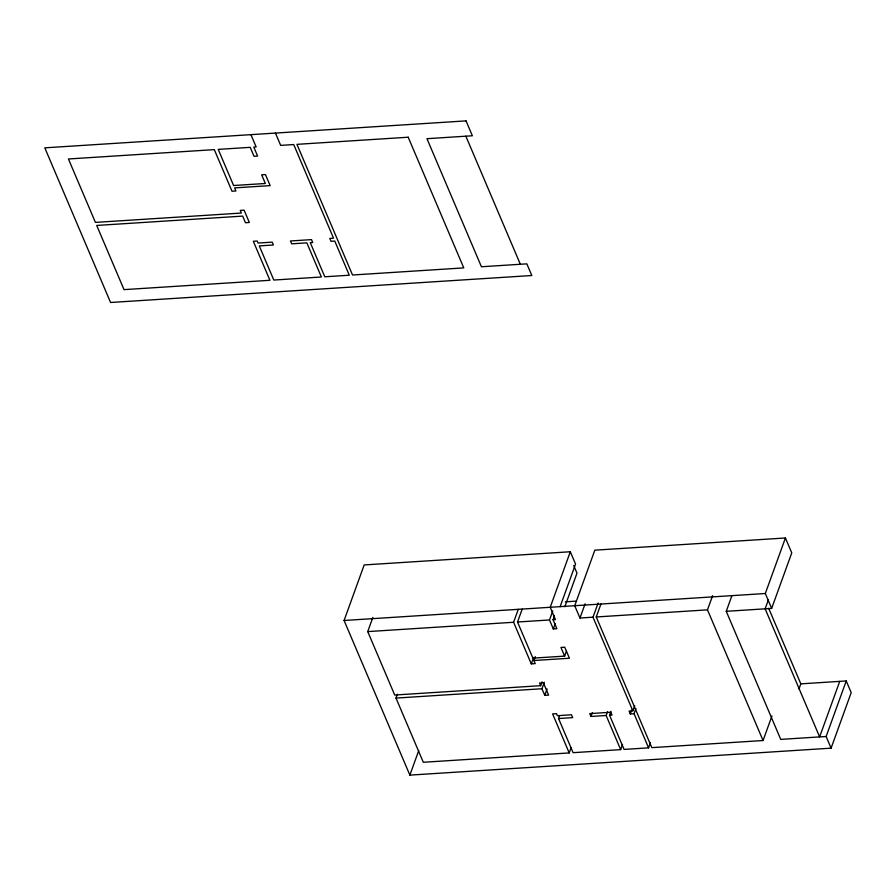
<?xml version="1.0" encoding="UTF-8"?>
<svg xmlns="http://www.w3.org/2000/svg" width="896" height="896" viewBox="0 0 896 896"><rect width="100%" height="100%" fill="white"/><g stroke="black" fill="none" stroke-linecap="round" stroke-linejoin="round"><path stroke-width="1.34" d="M798.952 689.024L800.822 683.861L846.238 680.949L851.2 692.619L831.096 748.16L409.864 775.118L344.086 620.48L364.19 564.939L570.315 551.746L575.546 564.054L560.123 606.67M542.058 681.811L540.658 685.686L394.71 695.027L367.73 631.602L372.87 617.4M571.077 747.768L569.206 752.931L423.304 762.272L395.998 698.085L397.41 694.21M409.864 775.118L418.746 750.579M535.293 656.645L533.893 660.52L535.214 663.611L531.294 663.869L513.598 622.261L518.28 609.347M566.496 650.955L564.626 656.118L532.885 658.146L517.518 622.014L522.189 609.101M570.315 551.746L550.211 607.286L555.442 619.584L553.078 619.741L556.886 628.69L553.302 628.914L549.494 619.965L552.765 610.926M531.294 663.869L533.635 657.406M553.078 619.741L554.478 615.866M553.302 628.914L555.173 623.75M564.827 606.738L576.99 573.16L573.72 565.488M540.658 685.686L539.526 683.032L543.379 682.786L548.621 695.117L544.768 695.363L541.957 688.744L544.286 682.282M544.768 695.363L547.109 688.901M598.147 602.974L592.995 617.187L579.97 618.016L585.11 603.814M622.53 744.464L620.659 749.638L573.093 752.685L558.566 718.536L559.507 715.949M771.949 715.982L763.056 740.522L651.818 747.645L596.243 616.974L600.914 604.061M607.544 711.614L606.144 715.49L590.957 716.464L592.357 712.589M650.451 742.683L648.581 747.846L624.075 749.414L609.56 715.266L610.96 711.39M635.925 708.534L634.054 713.698L630.302 713.944L631.714 710.069M630.302 713.944L629.082 711.066L632.834 710.819L634.704 705.656M763.056 740.522L707.482 609.851L712.622 595.65M846.238 680.949L826.134 736.49L780.73 739.39L726.253 611.318L731.853 595.818M726.253 611.318L771.658 608.406L765.318 593.51L785.422 537.981L594.832 550.178L574.728 605.718L579.97 618.016M768.421 599.782L765.15 608.832L819.627 736.904L839.731 681.363M771.658 608.406L791.762 552.877L785.422 537.981M565.41 601.821L576.453 601.115M344.086 620.48L765.318 593.51M367.73 631.602L513.598 622.261M517.518 622.014L549.494 619.965M596.243 616.974L707.482 609.851M533.893 660.52L569.442 658.246L564.738 647.203L560.941 647.45L564.626 656.118M395.998 698.085L541.957 688.744M558.566 718.536L572.678 717.629L571.458 714.773L557.357 715.68L556.494 713.653L552.608 713.899L569.206 752.931M609.56 715.266L612.002 715.109L610.792 712.264L589.747 713.608L590.957 716.464M826.134 736.49L831.096 748.16M768.69 608.294L800.822 683.861M465.864 136.192L520.341 264.264M592.995 617.187L632.834 710.819M634.054 713.698L648.581 747.846M606.144 715.49L620.659 749.638M275.442 133.078L280.683 145.387L293.709 144.547L333.536 238.19L329.795 238.426L331.016 241.304L334.768 241.069L349.294 275.218L324.789 276.786L310.262 242.637L312.715 242.48L311.506 239.624L290.45 240.979L291.67 243.824L306.846 242.861L321.373 276.998L273.806 280.045L259.28 245.896L273.392 245L272.171 242.144L258.07 243.051L257.208 241.024L253.322 241.27L269.92 280.291L124.018 289.632L96.712 225.445L242.659 216.104L245.482 222.723L249.334 222.477L244.093 210.157L240.24 210.403L241.371 213.058L95.413 222.398L68.432 158.973L214.312 149.632L232.008 191.229L235.917 190.982L234.606 187.891L270.155 185.618L265.451 174.574L261.654 174.821L265.339 183.49L233.598 185.517L218.221 149.386L250.208 147.336L254.016 156.285L257.6 156.061L253.792 147.101L256.155 146.955L250.925 134.646M466.032 120.882L44.8 147.84L110.578 302.49L531.81 275.52L526.848 263.85L481.432 266.762L426.955 138.69L472.371 135.778L466.032 120.882M408.195 137.222L296.946 144.346L352.531 275.005L463.77 267.893L408.195 137.222"/></g></svg>
